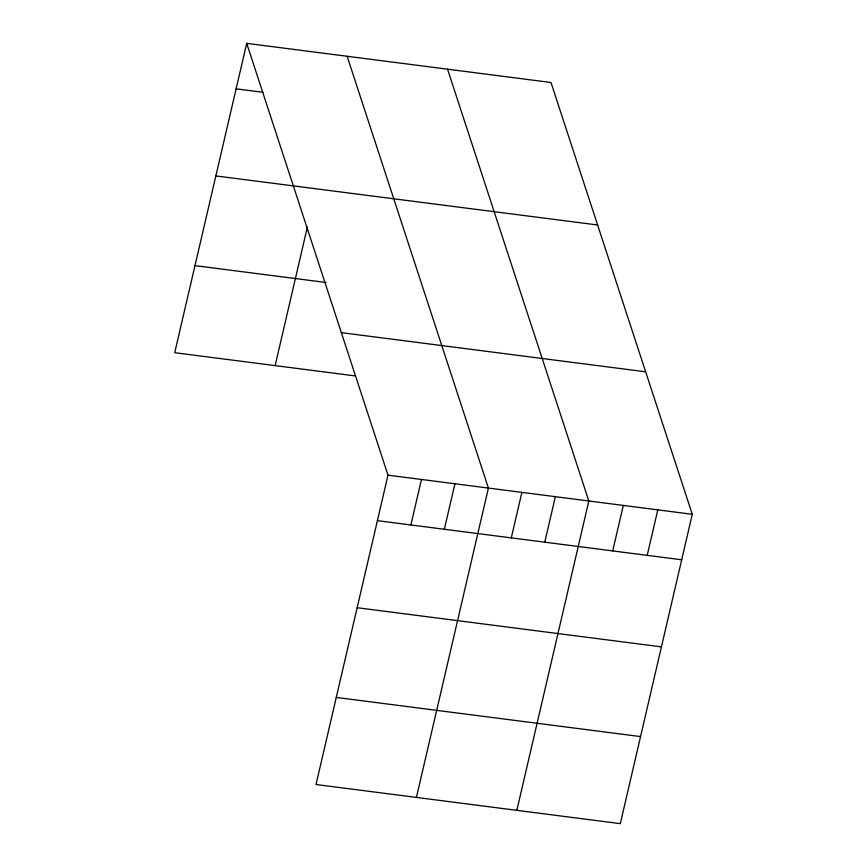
<?xml version="1.0" encoding="UTF-8"?>
<svg xmlns="http://www.w3.org/2000/svg" width="867" height="867" viewBox="0 0 867 867"><rect width="100%" height="100%" fill="white"/><g stroke="black" fill="none" stroke-linecap="round" stroke-linejoin="round"><path stroke-width="1.3" d="M246.705 43.35L387.993 475.159L316.011 784.505L620.295 823.65L692.278 514.294L550.989 82.495L246.705 43.35L174.722 352.706L355.459 375.953M275.132 365.625L307.362 227.1M410.882 524.958L421.47 479.462M444.348 529.26L454.937 483.764M416.42 797.423L488.414 488.078L347.125 56.268M511.292 537.876L521.88 492.38M544.769 542.178L555.357 496.683M516.84 810.342L588.823 500.985L447.535 69.187M612.72 550.924L623.308 505.428M647.205 555.357L657.793 509.861M236.117 88.846L262.896 92.292M215.861 175.925L597.612 224.986M194.977 265.627L326.187 282.512M341.37 332.657L645.655 371.802M387.993 475.159L692.278 514.294M377.405 520.655L681.69 559.789M357.15 607.724L661.434 646.869M336.266 697.436L640.561 736.582"/></g></svg>
